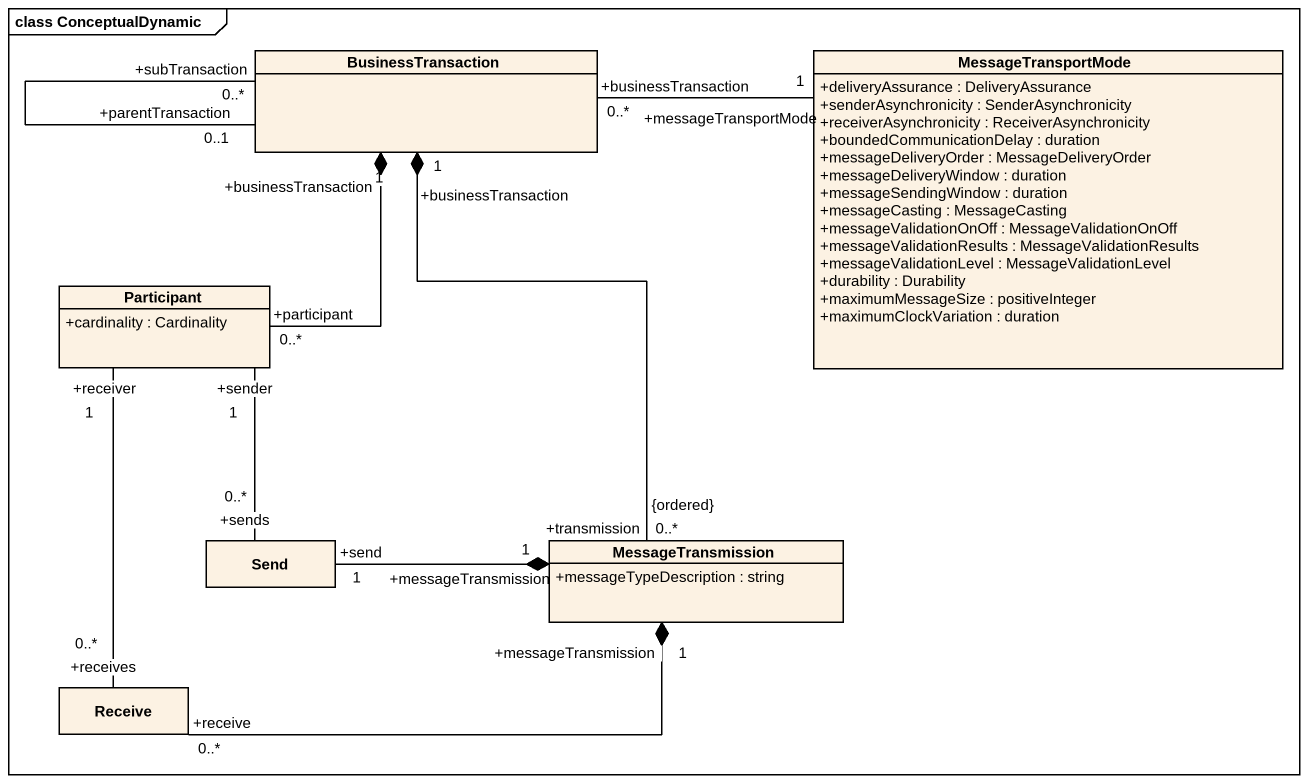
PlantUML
@startuml
mainframe class ConceptualDynamic
hide circle
hide empty members
skinparam classAttributeIconSize 0
class BusinessTransaction
class MessageTransportMode {
  +deliveryAssurance : DeliveryAssurance
  +senderAsynchronicity : SenderAsynchronicity
  +receiverAsynchronicity : ReceiverAsynchronicity
  +boundedCommunicationDelay : duration
  +messageDeliveryOrder : MessageDeliveryOrder
  +messageDeliveryWindow : duration
  +messageSendingWindow : duration
  +messageCasting : MessageCasting
  +messageValidationOnOff : MessageValidationOnOff
  +messageValidationResults : MessageValidationResults
  +messageValidationLevel : MessageValidationLevel
  +durability : Durability
  +maximumMessageSize : positiveInteger
  +maximumClockVariation : duration
}
class "Participant" as Participant_ {
  +cardinality : Cardinality
}
class Send
class MessageTransmission {
  +messageTypeDescription : string
}
class Receive
BusinessTransaction "+parentTransaction\n0..1" -- "+subTransaction\n0..*" BusinessTransaction
BusinessTransaction "+businessTransaction\n0..*" -right- "+messageTransportMode\n1" MessageTransportMode
BusinessTransaction "+businessTransaction\n1" *-- "+participant\n0..*" Participant_
BusinessTransaction "+businessTransaction\n1" *-- "+transmission\n0..*\n{ordered}" MessageTransmission
Send "+sends\n0..*" -up- "+sender\n1" Participant_
Send "+send\n1" -right-* "+messageTransmission\n1" MessageTransmission
Receive "+receives\n0..*" -up- "+receiver\n1" Participant_
Receive "+receive\n0..*" -right-* "+messageTransmission\n1" MessageTransmission
@enduml
